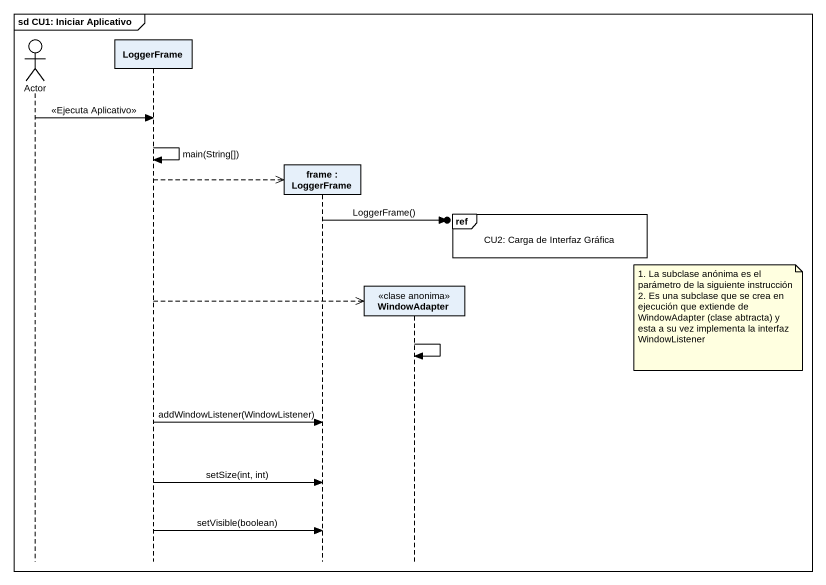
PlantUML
@startuml
mainframe sd CU1: Iniciar Aplicativo
hide footbox
actor "Actor" as Actor_
participant LoggerFrame
participant "frame : LoggerFrame" as frame_
participant WindowAdapter <<clase anonima>>

Actor_ -> LoggerFrame : <<Ejecuta Aplicativo>>
LoggerFrame -> LoggerFrame : main(String[])
LoggerFrame -->> frame_ **
ref over WindowAdapter : CU2: Carga de Interfaz Gráfica
frame_ ->o] : LoggerFrame()
LoggerFrame -->> WindowAdapter **
note right of WindowAdapter
  1. La subclase anónima es el parámetro de la siguiente instrucción
  2. Es una subclase que se crea en ejecución que extiende de WindowAdapter (clase abtracta) y esta a su vez implementa la interfaz WindowListener
end note
WindowAdapter -> WindowAdapter
LoggerFrame -> frame_ : addWindowListener(WindowListener)
LoggerFrame -> frame_ : setSize(int, int)
LoggerFrame -> frame_ : setVisible(boolean)
@enduml
